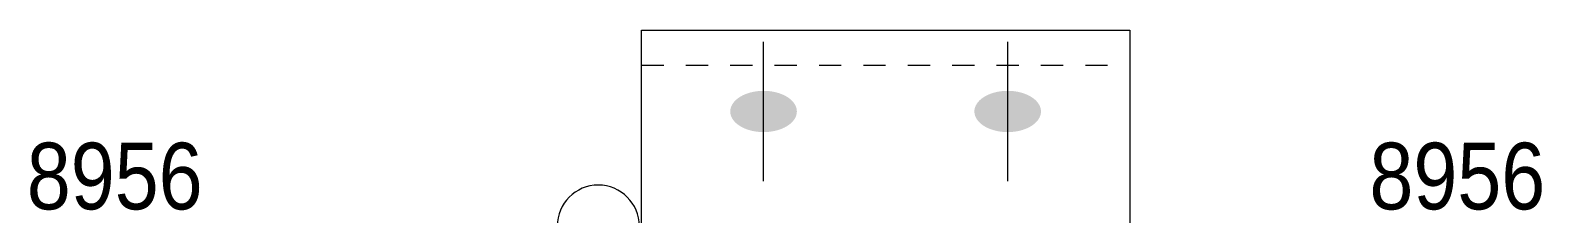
# Model space of a CAD drawing. Header units: millimetres. Extents: x 2 to 579, y 1 to 825.
# Drawn here: x 77.4 to 145.5, y 725.4 to 733.7 of the extents above; entities that cross this region are included whole.
import ezdxf

# ---------------------------------------------------------------- set-up
doc = ezdxf.new("R2010")
doc.units = ezdxf.units.MM
doc.linetypes.add('XKITLINE00', pattern=[0])
doc.linetypes.add('XKITLINE01', pattern=[4, 1, -1, 1, -1])
for name, color, linetype, lineweight in [('Bolt', 3, 'Continuous', 0), ('Dimensions', 7, 'Continuous', 0), ('Part', 2, 'Continuous', 0), ('PartMark', 7, 'Continuous', 0)]:
    doc.layers.add(name, color=color, linetype=linetype, lineweight=lineweight)
doc.styles.add('ARIAL', font='ARIAL.TTF')

# ---------------------------------------------------------------- blocks, each defined once
blk = doc.blocks.new('*A20')
at = {"layer": 'Bolt'}
for points in [[(110.444, 729.09), (110.407, 729.091), (110.371, 729.093), (110.334, 729.095), (110.297, 729.097), (110.261, 729.1), (110.224, 729.104), (110.188, 729.108), (110.152, 729.113), (110.116, 729.118), (110.081, 729.124), (110.046, 729.13), (110.01, 729.137), (109.976, 729.144), (109.941, 729.152), (109.907, 729.161), (109.873, 729.17), (109.84, 729.179), (109.807, 729.189), (109.774, 729.2), (109.742, 729.211), (109.71, 729.222), (109.678, 729.234), (109.648, 729.247), (109.617, 729.26), (109.587, 729.273), (109.558, 729.287), (109.529, 729.301), (109.501, 729.316), (109.474, 729.331), (109.447, 729.346), (109.42, 729.362), (109.395, 729.378), (109.37, 729.395), (109.345, 729.412), (109.321, 729.43), (109.298, 729.447), (109.276, 729.466), (109.255, 729.484), (109.234, 729.503), (109.214, 729.522), (109.194, 729.541), (109.176, 729.561), (109.158, 729.581), (109.141, 729.601), (109.125, 729.622), (109.11, 729.643), (109.095, 729.663), (109.081, 729.685), (109.069, 729.706), (109.057, 729.728), (109.046, 729.749), (109.035, 729.771), (109.026, 729.793), (109.017, 729.815), (109.01, 729.838), (109.003, 729.86), (108.997, 729.883), (108.992, 729.905), (108.988, 729.928), (108.985, 729.951), (108.983, 729.973), (108.981, 729.996), (108.981, 730.019), (108.981, 730.042), (108.983, 730.064), (108.985, 730.087), (108.988, 730.11), (108.992, 730.133), (108.997, 730.155), (109.003, 730.178), (109.01, 730.2), (109.017, 730.222), (109.026, 730.244), (109.035, 730.267), (109.046, 730.288), (109.057, 730.31), (109.069, 730.332), (109.081, 730.353), (109.095, 730.374), (109.11, 730.395), (109.125, 730.416), (109.141, 730.436), (109.158, 730.457), (109.176, 730.477), (109.194, 730.496), (109.214, 730.516), (109.234, 730.535), (109.255, 730.554), (109.276, 730.572), (109.298, 730.59), (109.321, 730.608), (109.345, 730.625), (109.37, 730.642), (109.395, 730.659), (109.42, 730.675), (109.447, 730.691), (109.474, 730.707), (109.501, 730.722), (109.529, 730.737), (109.558, 730.751), (109.587, 730.765), (109.617, 730.778), (109.648, 730.791), (109.678, 730.803), (109.71, 730.815), (109.742, 730.827), (109.774, 730.838), (109.807, 730.848), (109.84, 730.858), (109.873, 730.868), (109.907, 730.877), (109.941, 730.885), (109.976, 730.893), (110.01, 730.901), (110.046, 730.907), (110.081, 730.914), (110.116, 730.92), (110.152, 730.925), (110.188, 730.93), (110.224, 730.934), (110.261, 730.937), (110.297, 730.94), (110.334, 730.943), (110.371, 730.945), (110.407, 730.946), (110.444, 730.947), (110.481, 730.947), (110.518, 730.947), (110.555, 730.946), (110.591, 730.945), (110.628, 730.943), (110.665, 730.94), (110.701, 730.937), (110.737, 730.934), (110.774, 730.93), (110.81, 730.925), (110.845, 730.92), (110.881, 730.914), (110.916, 730.907), (110.951, 730.901), (110.986, 730.893), (111.021, 730.885), (111.055, 730.877), (111.089, 730.868), (111.122, 730.858), (111.155, 730.848), (111.188, 730.838), (111.22, 730.827), (111.252, 730.815), (111.283, 730.803), (111.314, 730.791), (111.345, 730.778), (111.374, 730.765), (111.404, 730.751), (111.433, 730.737), (111.461, 730.722), (111.488, 730.707), (111.515, 730.691), (111.542, 730.675), (111.567, 730.659), (111.592, 730.642), (111.617, 730.625), (111.64, 730.608), (111.663, 730.59), (111.686, 730.572), (111.707, 730.554), (111.728, 730.535), (111.748, 730.516), (111.768, 730.496), (111.786, 730.477), (111.804, 730.457), (111.821, 730.436), (111.837, 730.416), (111.852, 730.395), (111.867, 730.374), (111.88, 730.353), (111.893, 730.332), (111.905, 730.31), (111.916, 730.288), (111.927, 730.267), (111.936, 730.244), (111.944, 730.222), (111.952, 730.2), (111.959, 730.178), (111.965, 730.155), (111.97, 730.133), (111.974, 730.11), (111.977, 730.087), (111.979, 730.064), (111.98, 730.042), (111.981, 730.019), (111.98, 729.996), (111.979, 729.973), (111.977, 729.951), (111.974, 729.928), (111.97, 729.905), (111.965, 729.883), (111.959, 729.86), (111.952, 729.838), (111.944, 729.815), (111.936, 729.793), (111.927, 729.771), (111.916, 729.749), (111.905, 729.728), (111.893, 729.706), (111.88, 729.685), (111.867, 729.663), (111.852, 729.643), (111.837, 729.622), (111.821, 729.601), (111.804, 729.581), (111.786, 729.561), (111.768, 729.541), (111.748, 729.522), (111.728, 729.503), (111.707, 729.484), (111.686, 729.466), (111.663, 729.447), (111.64, 729.43), (111.617, 729.412), (111.592, 729.395), (111.567, 729.378), (111.542, 729.362), (111.515, 729.346), (111.488, 729.331), (111.461, 729.316), (111.433, 729.301), (111.404, 729.287), (111.374, 729.273), (111.345, 729.26), (111.314, 729.247), (111.283, 729.234), (111.252, 729.222), (111.22, 729.211), (111.188, 729.2), (111.155, 729.189), (111.122, 729.179), (111.089, 729.17), (111.055, 729.161), (111.021, 729.152), (110.986, 729.144), (110.951, 729.137), (110.916, 729.13), (110.881, 729.124), (110.845, 729.118), (110.81, 729.113), (110.774, 729.108), (110.737, 729.104), (110.701, 729.1), (110.665, 729.097), (110.628, 729.095), (110.591, 729.093), (110.555, 729.091), (110.518, 729.09), (110.481, 729.09)], [(121.444, 729.09), (121.407, 729.091), (121.371, 729.093), (121.334, 729.095), (121.297, 729.097), (121.261, 729.1), (121.224, 729.104), (121.188, 729.108), (121.152, 729.113), (121.116, 729.118), (121.081, 729.124), (121.046, 729.13), (121.01, 729.137), (120.976, 729.144), (120.941, 729.152), (120.907, 729.161), (120.873, 729.17), (120.84, 729.179), (120.807, 729.189), (120.774, 729.2), (120.742, 729.211), (120.71, 729.222), (120.678, 729.234), (120.648, 729.247), (120.617, 729.26), (120.587, 729.273), (120.558, 729.287), (120.529, 729.301), (120.501, 729.316), (120.474, 729.331), (120.447, 729.346), (120.42, 729.362), (120.395, 729.378), (120.37, 729.395), (120.345, 729.412), (120.321, 729.43), (120.298, 729.447), (120.276, 729.466), (120.255, 729.484), (120.234, 729.503), (120.214, 729.522), (120.194, 729.541), (120.176, 729.561), (120.158, 729.581), (120.141, 729.601), (120.125, 729.622), (120.11, 729.643), (120.095, 729.663), (120.081, 729.685), (120.069, 729.706), (120.057, 729.728), (120.046, 729.749), (120.035, 729.771), (120.026, 729.793), (120.017, 729.815), (120.01, 729.838), (120.003, 729.86), (119.997, 729.883), (119.992, 729.905), (119.988, 729.928), (119.985, 729.951), (119.983, 729.973), (119.981, 729.996), (119.981, 730.019), (119.981, 730.042), (119.983, 730.064), (119.985, 730.087), (119.988, 730.11), (119.992, 730.133), (119.997, 730.155), (120.003, 730.178), (120.01, 730.2), (120.017, 730.222), (120.026, 730.244), (120.035, 730.267), (120.046, 730.288), (120.057, 730.31), (120.069, 730.332), (120.081, 730.353), (120.095, 730.374), (120.11, 730.395), (120.125, 730.416), (120.141, 730.436), (120.158, 730.457), (120.176, 730.477), (120.194, 730.496), (120.214, 730.516), (120.234, 730.535), (120.255, 730.554), (120.276, 730.572), (120.298, 730.59), (120.321, 730.608), (120.345, 730.625), (120.37, 730.642), (120.395, 730.659), (120.42, 730.675), (120.447, 730.691), (120.474, 730.707), (120.501, 730.722), (120.529, 730.737), (120.558, 730.751), (120.587, 730.765), (120.617, 730.778), (120.648, 730.791), (120.678, 730.803), (120.71, 730.815), (120.742, 730.827), (120.774, 730.838), (120.807, 730.848), (120.84, 730.858), (120.873, 730.868), (120.907, 730.877), (120.941, 730.885), (120.976, 730.893), (121.01, 730.901), (121.046, 730.907), (121.081, 730.914), (121.116, 730.92), (121.152, 730.925), (121.188, 730.93), (121.224, 730.934), (121.261, 730.937), (121.297, 730.94), (121.334, 730.943), (121.371, 730.945), (121.407, 730.946), (121.444, 730.947), (121.481, 730.947), (121.518, 730.947), (121.555, 730.946), (121.591, 730.945), (121.628, 730.943), (121.665, 730.94), (121.701, 730.937), (121.737, 730.934), (121.774, 730.93), (121.81, 730.925), (121.845, 730.92), (121.881, 730.914), (121.916, 730.907), (121.951, 730.901), (121.986, 730.893), (122.021, 730.885), (122.055, 730.877), (122.089, 730.868), (122.122, 730.858), (122.155, 730.848), (122.188, 730.838), (122.22, 730.827), (122.252, 730.815), (122.283, 730.803), (122.314, 730.791), (122.345, 730.778), (122.374, 730.765), (122.404, 730.751), (122.433, 730.737), (122.461, 730.722), (122.488, 730.707), (122.515, 730.691), (122.542, 730.675), (122.567, 730.659), (122.592, 730.642), (122.617, 730.625), (122.64, 730.608), (122.663, 730.59), (122.686, 730.572), (122.707, 730.554), (122.728, 730.535), (122.748, 730.516), (122.768, 730.496), (122.786, 730.477), (122.804, 730.457), (122.821, 730.436), (122.837, 730.416), (122.852, 730.395), (122.867, 730.374), (122.88, 730.353), (122.893, 730.332), (122.905, 730.31), (122.916, 730.288), (122.927, 730.267), (122.936, 730.244), (122.944, 730.222), (122.952, 730.2), (122.959, 730.178), (122.965, 730.155), (122.97, 730.133), (122.974, 730.11), (122.977, 730.087), (122.979, 730.064), (122.98, 730.042), (122.981, 730.019), (122.98, 729.996), (122.979, 729.973), (122.977, 729.951), (122.974, 729.928), (122.97, 729.905), (122.965, 729.883), (122.959, 729.86), (122.952, 729.838), (122.944, 729.815), (122.936, 729.793), (122.927, 729.771), (122.916, 729.749), (122.905, 729.728), (122.893, 729.706), (122.88, 729.685), (122.867, 729.663), (122.852, 729.643), (122.837, 729.622), (122.821, 729.601), (122.804, 729.581), (122.786, 729.561), (122.768, 729.541), (122.748, 729.522), (122.728, 729.503), (122.707, 729.484), (122.686, 729.466), (122.663, 729.447), (122.64, 729.43), (122.617, 729.412), (122.592, 729.395), (122.567, 729.378), (122.542, 729.362), (122.515, 729.346), (122.488, 729.331), (122.461, 729.316), (122.433, 729.301), (122.404, 729.287), (122.374, 729.273), (122.345, 729.26), (122.314, 729.247), (122.283, 729.234), (122.252, 729.222), (122.22, 729.211), (122.188, 729.2), (122.155, 729.189), (122.122, 729.179), (122.089, 729.17), (122.055, 729.161), (122.021, 729.152), (121.986, 729.144), (121.951, 729.137), (121.916, 729.13), (121.881, 729.124), (121.845, 729.118), (121.81, 729.113), (121.774, 729.108), (121.737, 729.104), (121.701, 729.1), (121.665, 729.097), (121.628, 729.095), (121.591, 729.093), (121.555, 729.091), (121.518, 729.09), (121.481, 729.09)]]:
    blk.add_hatch(color=3, dxfattribs=at).paths.add_polyline_path(points, flags=17)
at = {"layer": 'Bolt', "color": 3, "linetype": 'XKITLINE00', "lineweight": 0}
for p, q in [((110.481, 726.878), (110.481, 733.16)), ((121.481, 726.878), (121.481, 733.16))]:
    blk.add_line(p, q, dxfattribs=at)
blk = doc.blocks.new('*A26')
at = {"layer": 'Part', "color": 2, "linetype": 'XKITLINE00', "lineweight": 0}
for p, q in [((104.981, 649.763), (104.981, 733.675)), ((104.981, 733.675), (126.981, 733.675)), ((126.981, 733.675), (126.981, 649.763))]:
    blk.add_line(p, q, dxfattribs=at)
at = {"layer": 'Part', "color": 7, "linetype": 'XKITLINE01', "lineweight": 0}
blk.add_line((104.981, 732.104), (126.981, 732.104), dxfattribs=at)
blk = doc.blocks.new('*A103')
at = {"layer": 'Dimensions', "color": 3, "style": 'ARIAL', "width": 0.85}
blk.add_text('8956', height=3, dxfattribs=at).set_placement((137.781, 725.612))
blk = doc.blocks.new('*A106')
at = {"layer": 'Dimensions', "color": 3, "style": 'ARIAL', "width": 0.85}
blk.add_text('8956', height=3, dxfattribs=at).set_placement((77.281, 725.612))
blk = doc.blocks.new('*A116')
at = {"layer": 'PartMark', "color": 7, "linetype": 'XKITLINE00', "lineweight": 0}
blk.add_arc((103.031, 724.854), 1.85, 0, 180, dxfattribs=at)

msp = doc.modelspace()

# ---------------------------------------------------------------- block references
at = {"lineweight": 0}
for name in ['*A26', '*A20', '*A106', '*A103', '*A116']:
    msp.add_blockref(name, (0, 0), dxfattribs=at)

doc.saveas('drawing.dxf')
